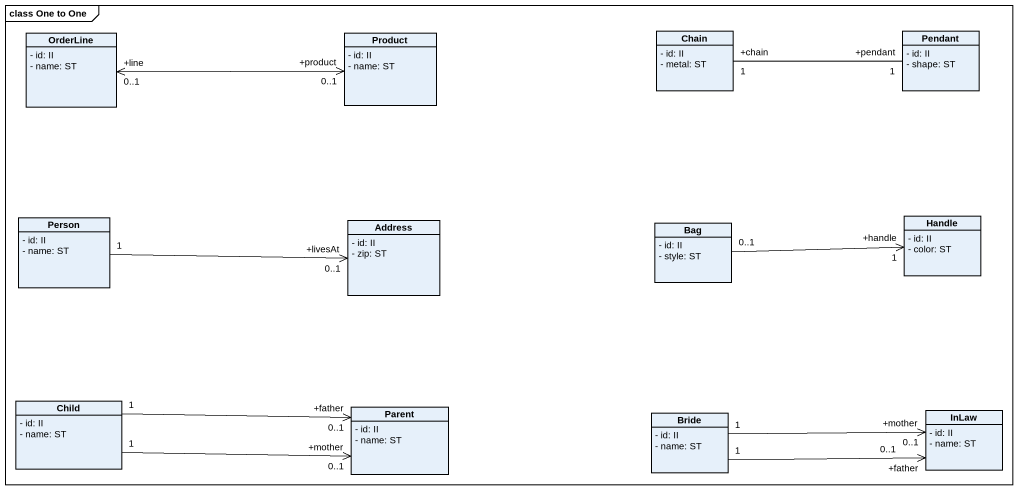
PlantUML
@startuml
mainframe class One to One
hide circle
hide empty members
skinparam classAttributeIconSize 0
class OrderLine {
  - id: II
  - name: ST
}
class Product {
  - id: II
  - name: ST
}
class Chain {
  - id: II
  - metal: ST
}
class Pendant {
  - id: II
  - shape: ST
}
class "Person" as Person_ {
  - id: II
  - name: ST
}
class Address {
  - id: II
  - zip: ST
}
class Bag {
  - id: II
  - style: ST
}
class Handle {
  - id: II
  - color: ST
}
class Child {
  - id: II
  - name: ST
}
class Parent {
  - id: II
  - name: ST
}
class Bride {
  - id: II
  - name: ST
}
class InLaw {
  - id: II
  - name: ST
}
OrderLine "+line\n0..1" <-right-> "+product\n0..1" Product
Chain "+chain\n1" -right- "+pendant\n1" Pendant
Person_ "1" -right-> "+livesAt\n0..1" Address
Bag "0..1" -right-> "+handle\n1" Handle
Child "1" -right-> "+father\n0..1" Parent
Child "1" -right-> "+mother\n0..1" Parent
Bride "1" -right-> "+mother\n0..1" InLaw
Bride "1" -right-> "+father\n0..1" InLaw
@enduml
